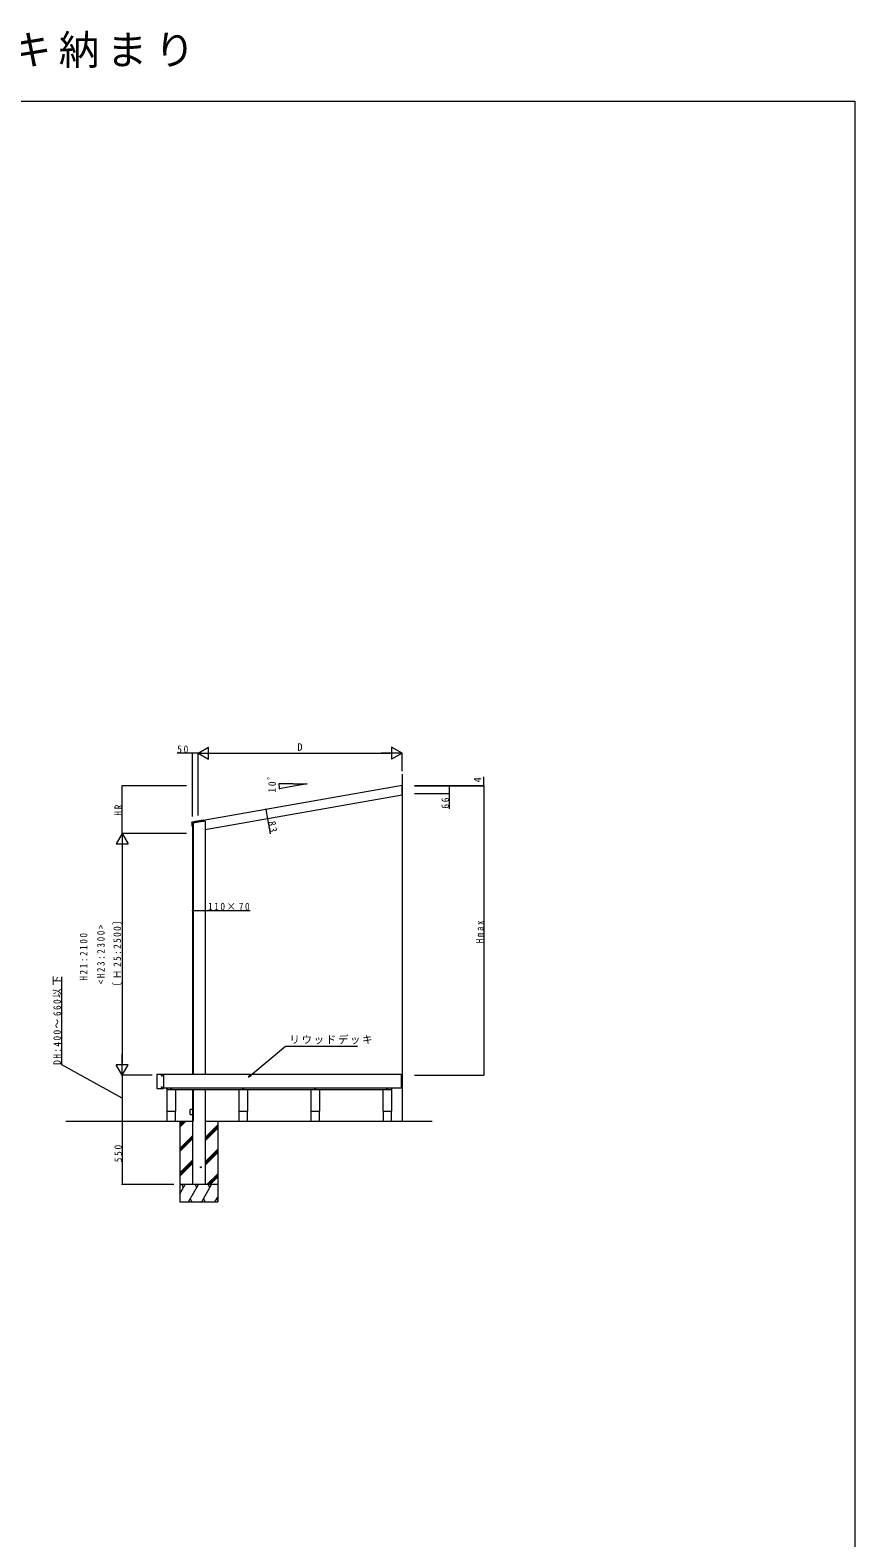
# Model space of a CAD drawing. Units: millimetres, scale not verified. Extents: x -7920 to 7920, y -12800 to 12777.
# Drawn here: x 762 to 7920, y -317 to 12777 of the extents above; entities that cross this region are included whole.
import ezdxf
from ezdxf.enums import TextEntityAlignment as Align

# ---------------------------------------------------------------- set-up
doc = ezdxf.new("R2010")
doc.units = ezdxf.units.MM
doc.header["$LTSCALE"] = 60
doc.linetypes.add('USER2', pattern=[13, 10, -1, 1, -1])
for name, color, linetype, lineweight in [('0-1_USER1', 7, 'Continuous', 18), ('0-2_YKK_ZWAK', 7, 'Continuous', 18), ('0-3_YKK_12', 2, 'Continuous', 18), ('0-4_YKK_A1', 4, 'Continuous', 18), ('0-5_YKK_13', 4, 'Continuous', 18), ('0-6_YKK_D', 6, 'Continuous', 18), ('0-7_YKK_Z1', 7, 'Continuous', 18)]:
    doc.layers.add(name, color=color, linetype=linetype, lineweight=lineweight)
doc.styles.add('ＭＳ ゴシック', font='')
doc.styles.get('ＭＳ ゴシック').set_extended_font_data('MS Gothic')

msp = doc.modelspace()

# ---------------------------------------------------------------- linework, layer by layer
at = {"layer": '0-2_YKK_ZWAK'}
for p, q in [((-7920, 12160), (7920, 12160)), ((7920, 12160), (7920, -12800))]:
    msp.add_line(p, q, dxfattribs=at)
at = {"layer": '0-3_YKK_12'}
for p, q in [((3982.22, 3707.39), (1920.22, 3707.39)), ((3982.22, 3707.39), (3982.22, 3587.39)), ((3982.22, 3587.39), (1920.22, 3587.39)), ((1950.22, 3587.39), (1950.22, 3576.39)), ((1950.22, 3576.39), (2609.72, 3576.39)), ((2022.22, 3576.39), (2022.22, 3389.39)), ((2609.72, 3576.39), (3894.28, 3576.39)), ((2647.22, 3576.39), (2647.22, 3389.39)), ((3272.22, 3576.39), (3272.22, 3389.39)), ((3897.22, 3587.39), (3897.22, 3389.39)), ((1949.57, 3389.39), (1949.57, 3301.39)), ((2019.87, 3389.39), (2019.87, 3301.39)), ((2574.57, 3389.39), (2574.57, 3301.39)), ((2644.87, 3389.39), (2644.87, 3301.39)), ((3199.57, 3389.39), (3199.57, 3301.39)), ((3269.87, 3389.39), (3269.87, 3301.39)), ((3824.57, 3389.39), (3824.57, 3301.39)), ((3894.87, 3389.39), (3894.87, 3301.39))]:
    msp.add_line(p, q, dxfattribs=at)
for points in [[(1947.22, 3587.39), (1947.22, 3389.39), (2022.22, 3389.39)], [(2572.22, 3576.39), (2572.22, 3389.39), (2647.22, 3389.39)], [(3197.22, 3576.39), (3197.22, 3389.39), (3272.22, 3389.39)], [(3822.22, 3576.39), (3822.22, 3389.39), (3897.22, 3389.39)]]:
    msp.add_lwpolyline(points, dxfattribs=at)
at = {"layer": '0-4_YKK_A1'}
for p, q in [((3990.22, 6217.98), (2264.85, 5913.75)), ((3990.22, 6133.7), (3990.22, 6217.98)), ((3990.22, 6133.7), (2280.22, 5832.18)), ((2166.22, 5897.14), (2166.23, 5897.19)), ((2166.22, 5897.14), (2166.22, 5868.19)), ((2166.23, 5897.19), (2166.24, 5897.24)), ((2166.24, 5897.24), (2166.26, 5897.29)), ((2166.26, 5897.29), (2166.29, 5897.33)), ((2166.29, 5897.33), (2166.33, 5897.37)), ((2166.33, 5897.37), (2166.37, 5897.4)), ((2166.37, 5897.4), (2166.42, 5897.42)), ((2166.42, 5897.42), (2166.47, 5897.43)), ((2264.38, 5914.7), (2166.47, 5897.43)), ((2177.72, 5892.2), (2177.73, 5892.25)), ((2177.72, 5871.69), (2177.72, 5892.2)), ((2177.73, 5892.25), (2177.74, 5892.3)), ((2177.74, 5892.3), (2177.76, 5892.35)), ((2177.76, 5892.35), (2177.79, 5892.39)), ((2177.79, 5892.39), (2177.83, 5892.43)), ((2177.83, 5892.43), (2177.87, 5892.46)), ((2177.87, 5892.46), (2177.92, 5892.48)), ((2177.92, 5892.48), (2177.97, 5892.49)), ((2177.97, 5892.49), (2223.03, 5900.44)), ((2265.22, 5907.39), (2178.22, 5892.05)), ((2223.03, 5900.44), (2263.62, 5907.6)), ((2263.92, 5907.51), (2263.62, 5907.6)), ((2263.92, 5907.51), (2265.6, 5907.8)), ((2264.38, 5914.7), (2264.44, 5914.7)), ((2264.44, 5914.7), (2264.5, 5914.69)), ((2264.5, 5914.69), (2264.55, 5914.67)), ((2264.55, 5914.67), (2264.61, 5914.65)), ((2264.61, 5914.65), (2264.65, 5914.61)), ((2264.65, 5914.61), (2264.69, 5914.56)), ((2264.69, 5914.56), (2264.71, 5914.51)), ((2264.71, 5914.51), (2264.73, 5914.45)), ((2265.84, 5908.15), (2264.73, 5914.45)), ((2280.22, 5907.39), (2265.22, 5907.39)), ((2265.65, 5907.82), (2265.6, 5907.8)), ((2265.71, 5907.84), (2265.65, 5907.82)), ((2265.75, 5907.88), (2265.71, 5907.84)), ((2265.79, 5907.93), (2265.75, 5907.88)), ((2265.82, 5907.98), (2265.79, 5907.93)), ((2265.84, 5908.03), (2265.82, 5907.98)), ((2265.84, 5908.15), (2265.84, 5908.09)), ((2265.84, 5908.09), (2265.84, 5908.03)), ((2280.22, 5907.39), (2280.22, 3707.39)), ((2166.23, 5868.13), (2166.22, 5868.19)), ((2166.25, 5868.07), (2166.23, 5868.13)), ((2166.27, 5868.02), (2166.25, 5868.07)), ((2166.31, 5867.98), (2166.27, 5868.02)), ((2166.36, 5867.94), (2166.31, 5867.98)), ((2166.41, 5867.91), (2166.36, 5867.94)), ((2166.46, 5867.89), (2166.41, 5867.91)), ((2166.52, 5867.89), (2166.46, 5867.89)), ((2166.52, 5867.89), (2169.82, 5867.89)), ((2169.82, 5867.89), (2169.82, 5871.39)), ((2169.82, 5871.39), (2177.31, 5871.39)), ((2170.22, 5871.39), (2170.22, 3707.39)), ((2177.31, 5871.39), (2177.42, 5871.39)), ((2177.48, 5871.39), (2177.42, 5871.39)), ((2177.54, 5871.41), (2177.48, 5871.39)), ((2177.59, 5871.44), (2177.54, 5871.41)), ((2177.63, 5871.48), (2177.59, 5871.44)), ((2177.67, 5871.52), (2177.63, 5871.48)), ((2177.7, 5871.57), (2177.67, 5871.52)), ((2177.72, 5871.63), (2177.7, 5871.57)), ((2177.72, 5871.69), (2177.72, 5871.63)), ((2178.22, 5892.05), (2178.22, 3707.39)), ((2170.22, 3576.39), (2170.22, 3301.39)), ((2178.22, 3576.39), (2178.22, 3301.39)), ((2280.22, 3576.39), (2280.22, 3301.39)), ((2170.22, 3402.7), (2152.22, 3402.39)), ((2152.22, 3360.39), (2170.22, 3360.07)), ((2170.22, 3301.39), (2170.22, 2751.39)), ((2280.22, 3301.39), (2280.22, 2751.39))]:
    msp.add_line(p, q, dxfattribs=at)
msp.add_lwpolyline([(2152.22, 3360.39), (2152.22, 3381.39), (2152.22, 3402.39)], dxfattribs=at)
msp.add_circle((2244.22, 2901.39), 4.5, dxfattribs=at)
at = {"layer": '0-5_YKK_13'}
for p, q in [((1860.22, 3708.39), (1860.22, 3585.99)), ((1861.22, 3709.39), (1919.22, 3709.39)), ((1903.17, 3697.54), (1904.37, 3697.54)), ((1903.17, 3697.54), (1903.17, 3696.84)), ((1903.17, 3696.84), (1904.37, 3696.84)), ((1904.87, 3699.24), (1904.87, 3698.04)), ((1904.87, 3699.24), (1905.57, 3699.24)), ((1904.87, 3696.34), (1904.87, 3695.14)), ((1904.87, 3695.14), (1905.57, 3695.14)), ((1905.57, 3699.24), (1905.57, 3698.04)), ((1905.57, 3696.34), (1905.57, 3695.14)), ((1906.07, 3697.54), (1907.27, 3697.54)), ((1906.07, 3696.84), (1907.27, 3696.84)), ((1907.27, 3697.54), (1907.27, 3696.84)), ((1920.22, 3708.39), (1920.22, 3585.99)), ((1861.22, 3584.99), (1919.22, 3584.99)), ((1903.17, 3597.54), (1904.37, 3597.54)), ((1903.17, 3597.54), (1903.17, 3596.84)), ((1903.17, 3596.84), (1904.37, 3596.84)), ((1904.87, 3599.24), (1904.87, 3598.04)), ((1904.87, 3599.24), (1905.57, 3599.24)), ((1904.87, 3596.34), (1904.87, 3595.14)), ((1904.87, 3595.14), (1905.57, 3595.14)), ((1905.57, 3599.24), (1905.57, 3598.04)), ((1905.57, 3596.34), (1905.57, 3595.14)), ((1906.07, 3597.54), (1907.27, 3597.54)), ((1906.07, 3596.84), (1907.27, 3596.84)), ((1907.27, 3597.54), (1907.27, 3596.84)), ((1947.22, 3581.89), (1947.22, 3587.39)), ((1947.22, 3581.89), (1948.42, 3577.4)), ((3897.28, 3581.89), (3896.07, 3577.4)), ((3897.28, 3581.89), (3897.28, 3587.39))]:
    msp.add_line(p, q, dxfattribs=at)
at = {"layer": '0-5_YKK_13', "linetype": 'USER2'}
for p, q in [((1901.07, 3697.19), (1909.37, 3697.19)), ((1905.22, 3693.04), (1905.22, 3701.34)), ((1901.07, 3597.19), (1909.37, 3597.19)), ((1905.22, 3593.04), (1905.22, 3601.34))]:
    msp.add_line(p, q, dxfattribs=at)
at = {"layer": '0-5_YKK_13'}
for points in [[(1950.22, 3587.39), (1950.22, 3576.29), (1949.87, 3576.29)], [(3894.28, 3587.39), (3894.28, 3576.29), (3894.62, 3576.29)]]:
    msp.add_lwpolyline(points, dxfattribs=at)
for centre in [(1905.22, 3697.19), (1905.22, 3597.19)]:
    msp.add_circle(centre, 3.65, dxfattribs=at)
for centre, radius, start, end in [((1861.22, 3708.39), 1, 90, 180), ((1904.37, 3698.04), 0.5, 270, 0), ((1904.37, 3696.34), 0.5, 0, 90), ((1906.07, 3698.04), 0.5, 180, 270), ((1906.07, 3696.34), 0.5, 90, 180), ((1919.22, 3708.39), 1, 0, 90), ((1861.22, 3585.99), 1, 180, 270), ((1904.37, 3598.04), 0.5, 270, 0), ((1904.37, 3596.34), 0.5, 0, 90), ((1906.07, 3598.04), 0.5, 180, 270), ((1906.07, 3596.34), 0.5, 90, 180), ((1919.22, 3585.99), 1, 270, 0), ((1949.87, 3577.79), 1.5, 195, 270), ((1984.72, 3586.39), 6.5, 171.14996, 8.85004), ((2609.72, 3586.39), 6.5, 171.14996, 8.85004), ((3234.72, 3586.39), 6.5, 171.14996, 8.85004), ((3859.72, 3586.39), 6.5, 171.14996, 8.85004), ((3894.62, 3577.79), 1.5, 270, 345)]:
    msp.add_arc(centre, radius, start, end, dxfattribs=at)
at = {"layer": '0-6_YKK_D'}
for p, q in [((2220.22, 6497.53), (2311.16, 6550.03)), ((2311.16, 6445.03), (2311.16, 6550.03)), ((3899.29, 6550.03), (3899.29, 6445.03)), ((3990.22, 6497.53), (3899.29, 6550.03)), ((2170.22, 6497.53), (2037.92, 6497.53)), ((2170.22, 5947.82), (2170.22, 6498.53)), ((2220.22, 6497.53), (2170.22, 6497.53)), ((2220.22, 5956.64), (2220.22, 6498.53)), ((2220.22, 5956.64), (2220.22, 6498.53)), ((2220.22, 6497.53), (2402.09, 6497.53)), ((2220.22, 6497.53), (2311.16, 6445.03)), ((2325.22, 6497.53), (3885.22, 6497.53)), ((3990.22, 6497.53), (3808.36, 6497.53)), ((3990.22, 6497.53), (3899.29, 6445.03)), ((3990.22, 6342.69), (3990.22, 6498.53)), ((4698.66, 6217.98), (4698.66, 6292.68)), ((2120.22, 6213.93), (1559.22, 6213.93)), ((1560.22, 5801.39), (1560.22, 6213.93)), ((3046.12, 6231.09), (2919.93, 6231.09)), ((3049.75, 6210.42), (2923.68, 6188.19)), ((3047.12, 6231.09), (3166.99, 6231.09)), ((3166.99, 6231.09), (3050.73, 6210.59)), ((4098.66, 6217.98), (4699.66, 6217.98)), ((4098.66, 6213.93), (4399.66, 6213.93)), ((4098.66, 6213.93), (4699.66, 6213.93)), ((4098.66, 6213.93), (4699.66, 6213.93)), ((4398.66, 6213.93), (4398.66, 6147.93)), ((4698.66, 6213.93), (4698.66, 6217.98)), ((4698.66, 6213.93), (4698.66, 3701.39)), ((4098.66, 6147.93), (4399.66, 6147.93)), ((4398.66, 6147.93), (4398.66, 6015.63)), ((2806.73, 6009.3), (2821.14, 5927.56)), ((2821.14, 5927.56), (2844.18, 5796.88)), ((1560.22, 5801.39), (1507.72, 5710.45)), ((2120.22, 5801.39), (1559.22, 5801.39)), ((2120.22, 5801.39), (1559.22, 5801.39)), ((1560.22, 5801.39), (1560.22, 5619.52)), ((1560.22, 5801.39), (1612.72, 5710.45)), ((1507.72, 5710.45), (1612.72, 5710.45)), ((1560.22, 5696.39), (1560.22, 3806.39)), ((2170.22, 5131.89), (2280.22, 5131.89)), ((2280.22, 5131.89), (2672.12, 5131.89)), ((1037.22, 3791.09), (1037.22, 4555.89)), ((2676.34, 3700.23), (2977.44, 3953.39)), ((2977.44, 3953.39), (3602.94, 3953.39)), ((1560.22, 3701.39), (1560.22, 3883.25)), ((1560.22, 3501.39), (1037.22, 3791.09)), ((1612.72, 3792.32), (1507.72, 3792.32)), ((1560.22, 3701.39), (1507.72, 3792.32)), ((1820.22, 3701.39), (1559.22, 3701.39)), ((1560.22, 3701.39), (1612.72, 3792.32)), ((1560.22, 3701.39), (1560.22, 3301.39)), ((2656.82, 3683.82), (2671.94, 3705.46)), ((2656.82, 3683.82), (2676.34, 3700.23)), ((2680.73, 3695), (2656.82, 3683.82)), ((4098.66, 3701.39), (4699.66, 3701.39)), ((1560.22, 3301.39), (1560.22, 2751.39)), ((2010.22, 2751.39), (1559.22, 2751.39))]:
    msp.add_line(p, q, dxfattribs=at)
for centre, radius, start, end in [((2170.22, 6497.53), 1.59, 0, 180), ((2170.22, 6497.53), 1.59, 180, 0), ((1560.22, 6213.93), 1.59, 90, 270), ((1560.22, 6213.93), 1.59, 270, 90), ((2920.93, 6231.09), 1.59, 90, 270), ((2920.93, 6231.09), 1.59, 270, 90), ((3166.99, 6231.09), 246.06, 180, 190), ((2924.67, 6188.36), 1.59, 100, 280), ((2924.67, 6188.36), 1.59, 280, 100), ((4398.66, 6213.93), 1.59, 90, 270), ((4398.66, 6213.93), 1.59, 270, 90), ((4698.66, 6217.98), 1.59, 90, 270), ((4698.66, 6213.93), 1.59, 90, 270), ((4698.66, 6213.93), 1.59, 90, 270), ((4698.66, 6217.98), 1.59, 270, 90), ((4698.66, 6213.93), 1.59, 270, 90), ((4698.66, 6213.93), 1.59, 270, 90), ((4398.66, 6147.93), 1.59, 90, 270), ((4398.66, 6147.93), 1.59, 270, 90), ((2806.73, 6009.3), 1.59, 100, 280), ((2806.73, 6009.3), 1.59, 280, 100), ((2821.14, 5927.56), 1.59, 100, 280), ((2821.14, 5927.56), 1.59, 280, 100), ((2170.22, 5131.89), 1.59, 0, 180), ((2170.22, 5131.89), 1.59, 180, 0), ((2280.22, 5131.89), 1.59, 0, 180), ((2280.22, 5131.89), 1.59, 180, 0), ((4698.66, 3701.39), 1.59, 90, 270), ((4698.66, 3701.39), 1.59, 270, 90), ((1560.22, 3301.39), 1.59, 90, 270), ((1560.22, 3301.39), 1.59, 90, 270), ((1560.22, 3301.39), 1.59, 270, 90), ((1560.22, 3301.39), 1.59, 270, 90), ((1560.22, 2751.39), 1.59, 90, 270), ((1560.22, 2751.39), 1.59, 270, 90)]:
    msp.add_arc(centre, radius, start, end, dxfattribs=at)
at = {"layer": '0-7_YKK_Z1'}
for p, q in [((3990.22, 6316.81), (3990.22, 3301.39)), ((1072.49, 3301.39), (2178.22, 3301.39)), ((2060.22, 3301.39), (2060.22, 2601.39)), ((2060.22, 3249.84), (2111.77, 3301.39)), ((2060.22, 3263.98), (2097.63, 3301.39)), ((2060.22, 3278.13), (2083.49, 3301.39)), ((2280.22, 3301.39), (4250.29, 3301.39)), ((2390.22, 3301.39), (2390.22, 2601.39)), ((2060.22, 3065.99), (2170.22, 3175.99)), ((2060.22, 3051.85), (2170.22, 3161.85)), ((2060.22, 3037.71), (2170.22, 3147.71)), ((2280.22, 3159.76), (2390.22, 3269.76)), ((2280.22, 3145.62), (2390.22, 3255.62)), ((2280.22, 3131.48), (2390.22, 3241.48)), ((2280.22, 2947.63), (2390.22, 3057.63)), ((2280.22, 2933.49), (2390.22, 3043.49)), ((2280.22, 2919.35), (2390.22, 3029.35)), ((2060.22, 2853.86), (2170.22, 2963.86)), ((2170.22, 2949.72), (2060.22, 2839.72)), ((2060.22, 2825.58), (2170.22, 2935.58)), ((2060.22, 2669.91), (2107.26, 2751.39)), ((2390.22, 2751.39), (2060.22, 2751.39)), ((2092.26, 2725.41), (2077.26, 2751.39)), ((2136.13, 2601.39), (2222.73, 2751.39)), ((2169.88, 2751.39), (2170.22, 2751.73)), ((2207.73, 2725.41), (2192.73, 2751.39)), ((2250.7, 2601.39), (2337.3, 2751.39)), ((2296.11, 2751.39), (2390.22, 2845.5)), ((2322.3, 2725.41), (2307.3, 2751.39)), ((2310.25, 2751.39), (2390.22, 2831.36)), ((2324.39, 2751.39), (2390.22, 2817.22)), ((2151.13, 2627.37), (2166.13, 2601.39)), ((2265.7, 2627.37), (2280.7, 2601.39)), ((2366.17, 2601.39), (2389.77, 2642.27)), ((2381.17, 2627.37), (2390.22, 2611.68)), ((2060.22, 2601.39), (2390.22, 2601.39))]:
    msp.add_line(p, q, dxfattribs=at)

# ---------------------------------------------------------------- texts
at = {"layer": '0-1_USER1', "insert": (-7920, 12448), "char_height": 258.1, "attachment_point": 7, "style": 'ＭＳ ゴシック'}
msp.add_mtext('\\T1.18;アウタールーフ\\~テラスAタイプ\\~リウッドデッキ納まり', dxfattribs=at)
at = {"layer": '0-6_YKK_D', "color": 7, "style": 'ＭＳ ゴシック'}
msp.add_text('D', height=65.98, dxfattribs=at).set_placement((3081.22, 6498.13), align=Align.BOTTOM_LEFT)
msp.add_text('4', height=65.98, rotation=90, dxfattribs=at).set_placement((4698.06, 6244.08), align=Align.BOTTOM_LEFT)
at = {"layer": '0-6_YKK_D', "color": 7, "char_height": 65.98, "attachment_point": 7, "style": 'ＭＳ ゴシック'}
for s, insert in [('\\T1.37;\\W0.9;50', (2038.52, 6498.13)), ('\\T1.32;\\W0.9;110×70', (2306.52, 5132.69)), ('\\T1.17;リウッドデッキ', (3012.51, 3970.28))]:
    msp.add_mtext(s, dxfattribs=dict(at, insert=insert))
for s, insert, rotation in [('\\T1.38;\\W0.9;10ﾟ', (2894.34, 6154.96), 88.848), ('\\T1.37;\\W0.9;HR', (1559.42, 5954.86), 90), ('\\T1.37;\\W0.9;66', (4398.06, 6016.23), 90), ('\\T1.37;\\W0.9;83', (2826.49, 5901.8), 280), ('\\T1.4;\\W0.85;\\~<H23:2300>', (1409.42, 4436.99), 90), ('\\T1.29;\\W0.9;〔Ｈ25:2500〕', (1559.42, 4427.39), 90), ('\\T1.39;\\W0.85;Hmax', (4697.86, 4847.26), 90), ('\\T1.4;\\W0.85;H21:2100', (1259.42, 4523.39), 90), ('\\T1.3;\\W0.9;DH:400～660以下', (1036.42, 3791.89), 90), ('\\T1.38;\\W0.9;550', (1559.42, 2944.79), 90)]:
    msp.add_mtext(s, dxfattribs=dict(at, insert=insert, rotation=rotation))

doc.saveas('drawing.dxf')
